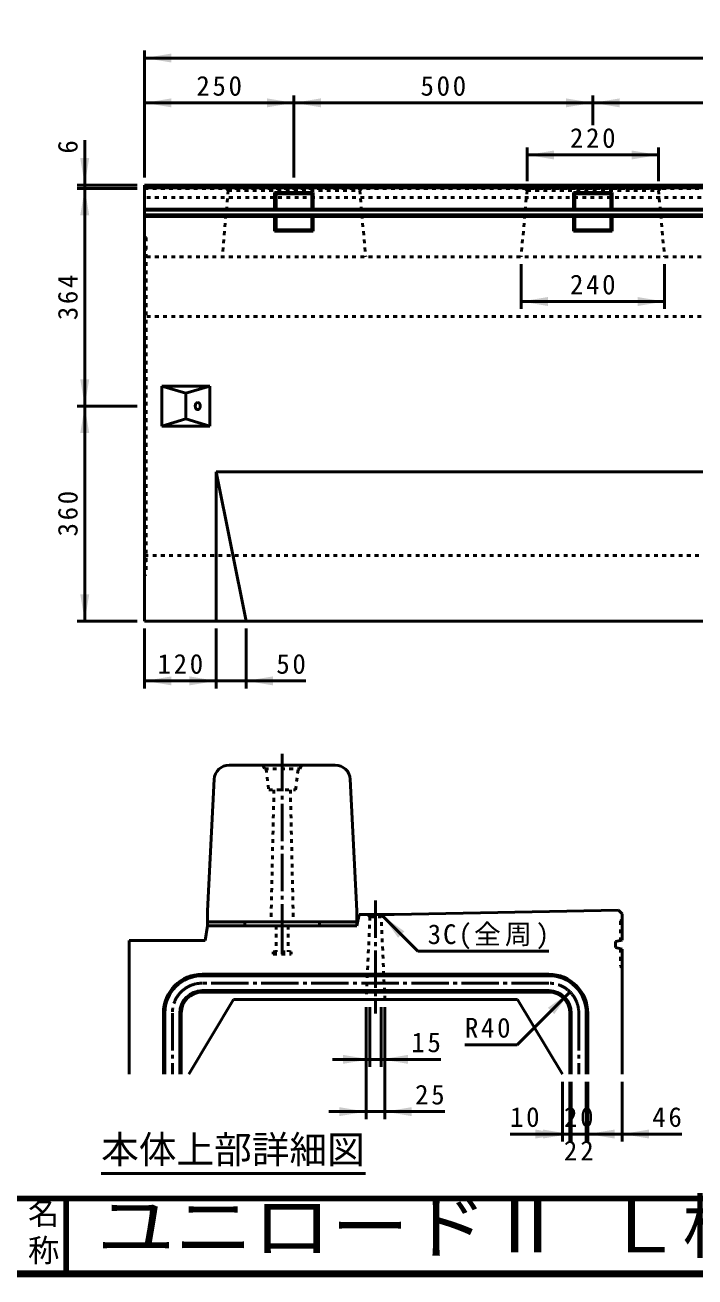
# Model space of a CAD drawing. Units: millimetres, scale not verified. Extents: x 100 to 4105, y 100 to 2870.
# Drawn here: x 2015 to 2912, y 100 to 1776 of the extents above; entities that cross this region are included whole.
import ezdxf
from ezdxf.enums import TextEntityAlignment as Align

# ---------------------------------------------------------------- set-up
doc = ezdxf.new("R2010")
doc.units = ezdxf.units.MM
doc.header["$LTSCALE"] = 5
doc.linetypes.add('USER1', pattern=[2.2, 1, -1.2])
doc.linetypes.add('USER2', pattern=[13.4, 10, -1.2, 1, -1.2])
doc.layers.add('V-nasSTD', color=7, linetype='Continuous', lineweight=35)
doc.styles.add('ＭＳ ゴシック', font='')
doc.styles.get('ＭＳ ゴシック').set_extended_font_data('MS Gothic')

msp = doc.modelspace()

# ---------------------------------------------------------------- hatches: boundary and pattern name
at = {"layer": 'V-nasSTD'}
for points in [[(2210.975, 1738.142), (2174.975, 1732.142), (2210.975, 1726.142)], [(2210.975, 1678.142), (2174.975, 1672.142), (2210.975, 1666.142)], [(2338.975, 1666.142), (2374.975, 1672.142), (2338.975, 1678.142)], [(2410.975, 1678.142), (2374.975, 1672.142), (2410.975, 1666.142)], [(2738.975, 1666.142), (2774.975, 1672.142), (2738.975, 1678.142)], [(2810.975, 1678.142), (2774.975, 1672.142), (2810.975, 1666.142)], [(2088.975, 1598.142), (2094.975, 1562.142), (2100.975, 1598.142)], [(2722.975, 1608.342), (2686.975, 1602.342), (2722.975, 1596.342)], [(2826.975, 1596.342), (2862.975, 1602.342), (2826.975, 1608.342)], [(2100.975, 1521.342), (2094.975, 1557.342), (2088.975, 1521.342)], [(2714.975, 1412.142), (2678.975, 1406.142), (2714.975, 1400.142)], [(2834.975, 1400.142), (2870.975, 1406.142), (2834.975, 1412.142)], [(2088.975, 1302.142), (2094.975, 1266.142), (2100.975, 1302.142)], [(2100.975, 1230.142), (2094.975, 1266.142), (2088.975, 1230.142)], [(2088.975, 1014.142), (2094.975, 978.142), (2100.975, 1014.142)], [(2210.975, 904.142), (2174.975, 898.142), (2210.975, 892.142)], [(2234.975, 892.142), (2270.975, 898.142), (2234.975, 904.142)], [(2346.975, 904.142), (2310.975, 898.142), (2346.975, 892.142)], [(2309.211, 570.364), (2309.211, 575.364), (2259.211, 575.364), (2259.211, 570.364)], [(2459.211, 570.364), (2459.211, 575.364), (2409.211, 575.364), (2409.211, 570.364)], [(2522.909, 562.651), (2493.211, 583.864), (2514.424, 554.165)], [(2723.282, 451.95), (2744.495, 481.648), (2714.797, 460.435)], [(2440.711, 385.364), (2476.711, 391.364), (2440.711, 397.364)], [(2527.711, 397.364), (2491.711, 391.364), (2527.711, 385.364)], [(2435.711, 315.364), (2471.711, 321.364), (2435.711, 327.364)], [(2532.711, 327.364), (2496.711, 321.364), (2532.711, 315.364)], [(2698.211, 285.364), (2734.211, 291.364), (2698.211, 297.364)], [(2708.211, 285.364), (2744.211, 291.364), (2708.211, 297.364)], [(2804.211, 297.364), (2768.211, 291.364), (2804.211, 285.364)], [(2850.211, 297.364), (2814.211, 291.364), (2850.211, 285.364)]]:
    msp.add_hatch(color=256, dxfattribs=at).paths.add_polyline_path(points)

# ---------------------------------------------------------------- linework, layer by layer
at = {"layer": 'V-nasSTD', "lineweight": 50}
for p, q in [((2174.975, 1572.142), (2174.975, 1742.142)), ((2174.975, 1732.142), (3774.975, 1732.142)), ((2374.975, 1572.142), (2374.975, 1682.142)), ((2774.975, 1642.142), (2774.975, 1682.142)), ((2174.975, 1672.142), (2374.975, 1672.142)), ((2374.975, 1672.142), (2774.975, 1672.142)), ((2774.975, 1672.142), (3174.975, 1672.142)), ((2094.975, 1622.142), (2094.975, 1562.142)), ((2686.975, 1567.342), (2686.975, 1612.342)), ((2862.975, 1567.342), (2862.975, 1612.342)), ((2686.975, 1602.342), (2862.975, 1602.342)), ((2164.975, 1562.142), (2084.975, 1562.142)), ((2094.975, 1557.342), (2094.975, 1562.142)), ((2174.975, 1562.142), (2174.975, 978.142)), ((3774.975, 1562.142), (2174.975, 1562.142)), ((2164.975, 1557.342), (2084.975, 1557.342)), ((2094.975, 1266.142), (2094.975, 1557.342)), ((2174.975, 1558.142), (2974.975, 1558.142)), ((2349.135, 1551.982), (2400.815, 1551.982)), ((2349.135, 1551.982), (2350.975, 1550.142)), ((2349.135, 1551.982), (2349.135, 1529.742)), ((2350.975, 1550.142), (2398.975, 1550.142)), ((2350.975, 1550.142), (2350.975, 1529.742)), ((2398.975, 1550.142), (2400.815, 1551.982)), ((2398.975, 1550.142), (2398.975, 1529.742)), ((2400.815, 1551.982), (2400.815, 1529.742)), ((2749.135, 1551.982), (2800.815, 1551.982)), ((2749.135, 1551.982), (2750.975, 1550.142)), ((2749.135, 1551.982), (2749.135, 1529.742)), ((2750.975, 1550.142), (2798.975, 1550.142)), ((2750.975, 1550.142), (2750.975, 1529.742)), ((2798.975, 1550.142), (2800.815, 1551.982)), ((2798.975, 1550.142), (2798.975, 1529.742)), ((2800.815, 1551.982), (2800.815, 1529.742)), ((2174.975, 1529.742), (2974.975, 1529.742)), ((2174.975, 1528.542), (2974.975, 1528.542)), ((2174.975, 1522.142), (2974.975, 1522.142)), ((2174.975, 1520.142), (2974.975, 1520.142)), ((2349.135, 1520.142), (2349.135, 1500.302)), ((2350.975, 1520.142), (2350.975, 1502.142)), ((2398.975, 1520.142), (2398.975, 1502.142)), ((2400.815, 1520.142), (2400.815, 1500.302)), ((2749.135, 1520.142), (2749.135, 1500.302)), ((2750.975, 1520.142), (2750.975, 1502.142)), ((2798.975, 1520.142), (2798.975, 1502.142)), ((2800.815, 1520.142), (2800.815, 1500.302)), ((2349.135, 1500.302), (2350.975, 1502.142)), ((2349.135, 1500.302), (2400.815, 1500.302)), ((2350.975, 1502.142), (2398.975, 1502.142)), ((2398.975, 1502.142), (2400.815, 1500.302)), ((2749.135, 1500.302), (2750.975, 1502.142)), ((2749.135, 1500.302), (2800.815, 1500.302)), ((2750.975, 1502.142), (2798.975, 1502.142)), ((2798.975, 1502.142), (2800.815, 1500.302)), ((2678.975, 1456.142), (2678.975, 1396.142)), ((2870.975, 1456.142), (2870.975, 1396.142)), ((2678.975, 1406.142), (2870.975, 1406.142)), ((2198.175, 1292.942), (2198.175, 1239.342)), ((2198.175, 1292.942), (2262.175, 1292.942)), ((2198.175, 1292.942), (2230.175, 1283.342)), ((2230.175, 1283.342), (2262.175, 1292.942)), ((2262.175, 1292.942), (2262.175, 1239.342)), ((2230.175, 1283.342), (2230.175, 1248.942)), ((2164.975, 1266.142), (2084.975, 1266.142)), ((2094.975, 978.142), (2094.975, 1266.142)), ((2198.175, 1239.342), (2230.175, 1248.942)), ((2230.175, 1248.942), (2262.175, 1239.342)), ((2198.175, 1239.342), (2262.175, 1239.342)), ((2270.975, 1178.142), (2270.975, 978.142)), ((2270.975, 1178.142), (2974.975, 1178.142)), ((2270.975, 1178.142), (2310.975, 978.142)), ((2164.975, 978.142), (2084.975, 978.142)), ((2174.975, 978.142), (3774.975, 978.142)), ((2174.975, 968.142), (2174.975, 888.142)), ((2270.975, 968.142), (2270.975, 888.142)), ((2310.975, 968.142), (2310.975, 888.142)), ((2174.975, 898.142), (2270.975, 898.142)), ((2270.975, 898.142), (2310.975, 898.142)), ((2390.975, 898.142), (2310.975, 898.142)), ((2288.212, 785.364), (2430.21, 785.364)), ((2268.238, 766.388), (2259.211, 590.364)), ((2459.211, 590.364), (2450.184, 766.388)), ((2259.211, 590.364), (2259.211, 575.364)), ((2459.211, 590.364), (2459.211, 575.364)), ((2509.211, 585.364), (2809.211, 591.364)), ((2809.211, 591.364), (2814.211, 586.364)), ((2259.211, 570.364), (2256.211, 550.364)), ((2259.211, 575.364), (2259.211, 570.364)), ((2259.211, 575.364), (2459.211, 575.364)), ((2259.211, 570.364), (2459.211, 570.364)), ((2309.211, 575.364), (2309.211, 570.364)), ((2409.211, 575.364), (2409.211, 570.364)), ((2459.211, 570.364), (2462.211, 585.364)), ((2459.211, 575.364), (2459.211, 570.364)), ((2462.211, 585.364), (2509.211, 585.364)), ((2493.211, 583.864), (2540.922, 536.153)), ((2814.211, 550.864), (2814.211, 586.364)), ((2154.211, 550.364), (2256.211, 550.364)), ((2256.211, 550.364), (2154.211, 550.364)), ((2154.211, 550.364), (2154.211, 371.364)), ((2805.211, 549.364), (2814.211, 550.864)), ((2805.211, 541.364), (2805.211, 549.364)), ((2814.211, 538.864), (2805.211, 541.364)), ((2814.211, 371.364), (2814.211, 538.864)), ((2715.922, 536.153), (2540.922, 536.153)), ((2716.211, 505.364), (2252.211, 505.364)), ((2716.211, 503.364), (2252.211, 503.364)), ((2294.211, 471.364), (2234.211, 371.364)), ((2716.211, 483.364), (2252.211, 483.364)), ((2716.211, 481.364), (2252.211, 481.364)), ((2294.211, 471.364), (2674.211, 471.364)), ((2673.785, 410.938), (2744.495, 481.648)), ((2674.211, 471.364), (2734.211, 371.364)), ((2200.211, 453.364), (2200.211, 371.364)), ((2202.211, 371.364), (2202.211, 453.364)), ((2222.211, 371.364), (2222.211, 453.364)), ((2224.211, 371.364), (2224.211, 453.364)), ((2471.711, 461.364), (2471.711, 311.364)), ((2476.711, 461.364), (2476.711, 381.364)), ((2491.711, 461.364), (2491.711, 381.364)), ((2496.711, 461.364), (2496.711, 311.364)), ((2744.211, 371.364), (2744.211, 453.364)), ((2746.211, 371.364), (2746.211, 453.364)), ((2766.211, 371.364), (2766.211, 453.364)), ((2768.211, 453.364), (2768.211, 371.364)), ((2673.785, 410.938), (2603.785, 410.938)), ((2426.711, 391.364), (2476.711, 391.364)), ((2476.711, 391.364), (2491.711, 391.364)), ((2571.711, 391.364), (2491.711, 391.364)), ((2734.211, 361.364), (2734.211, 281.364)), ((2744.211, 361.364), (2744.211, 281.364)), ((2746.211, 361.364), (2746.211, 281.364)), ((2766.211, 361.364), (2766.211, 281.364)), ((2768.211, 361.364), (2768.211, 281.364)), ((2814.211, 361.364), (2814.211, 281.364)), ((2421.711, 321.364), (2471.711, 321.364)), ((2471.711, 321.364), (2496.711, 321.364)), ((2576.711, 321.364), (2496.711, 321.364)), ((2664.211, 291.364), (2734.211, 291.364)), ((2734.211, 291.364), (2744.211, 291.364)), ((2744.211, 291.364), (2746.211, 291.364)), ((2746.211, 291.364), (2766.211, 291.364)), ((2766.211, 291.364), (2768.211, 291.364)), ((2768.211, 291.364), (2814.211, 291.364)), ((2894.211, 291.364), (2814.211, 291.364)), ((2116.945, 238.713), (2470.955, 238.713))]:
    msp.add_line(p, q, dxfattribs=at)
at = {"layer": 'V-nasSTD', "linetype": 'USER1', "lineweight": 50}
for p, q in [((3774.975, 1557.342), (2174.975, 1557.342)), ((2974.975, 1545.342), (2174.975, 1545.342)), ((2286.975, 1554.942), (2278.975, 1466.142)), ((2286.975, 1554.942), (2284.575, 1557.342)), ((2286.975, 1554.942), (2462.975, 1554.942)), ((2462.975, 1554.942), (2465.375, 1557.342)), ((2462.975, 1554.942), (2470.975, 1466.142)), ((2686.975, 1554.942), (2678.975, 1466.142)), ((2686.975, 1554.942), (2684.575, 1557.342)), ((2686.975, 1554.942), (2862.975, 1554.942)), ((2862.975, 1554.942), (2865.375, 1557.342)), ((2862.975, 1554.942), (2870.975, 1466.142)), ((2174.975, 1493.342), (2177.375, 1491.742)), ((2174.975, 1474.142), (2177.375, 1475.742)), ((2177.375, 1491.742), (2177.375, 1040.542)), ((2974.975, 1466.142), (2174.975, 1466.142)), ((2974.975, 1386.142), (2174.975, 1386.142)), ((2174.975, 1066.142), (2974.975, 1066.142)), ((2174.975, 1058.142), (2177.375, 1056.542)), ((2174.975, 1038.942), (2177.375, 1040.542)), ((2333.211, 785.364), (2335.711, 780.364)), ((2335.711, 780.364), (2382.711, 780.364)), ((2337.711, 780.364), (2341.211, 752.364)), ((2377.211, 752.364), (2380.711, 780.364)), ((2382.711, 780.364), (2385.211, 785.364)), ((2341.211, 752.364), (2377.211, 752.364)), ((2348.211, 752.364), (2344.211, 575.364)), ((2370.211, 752.364), (2374.211, 575.364)), ((2351.233, 570.364), (2351.233, 535.364)), ((2367.233, 570.364), (2367.233, 535.364)), ((2476.711, 582.364), (2471.711, 471.364)), ((2476.711, 582.364), (2473.711, 585.364)), ((2476.711, 582.364), (2491.711, 582.364)), ((2491.711, 582.364), (2494.711, 585.364)), ((2496.711, 471.364), (2491.711, 582.364)), ((2811.911, 576.364), (2814.211, 578.664)), ((2811.911, 576.364), (2811.911, 550.481)), ((2811.911, 539.503), (2811.911, 516.364)), ((2347.233, 535.364), (2371.233, 535.364)), ((2347.233, 535.364), (2347.233, 532.364)), ((2347.233, 532.364), (2371.233, 532.364)), ((2371.233, 535.364), (2371.233, 532.364)), ((2811.911, 516.364), (2814.211, 514.064))]:
    msp.add_line(p, q, dxfattribs=at)
at = {"layer": 'V-nasSTD', "linetype": 'USER2', "lineweight": 50}
for p, q in [((2359.211, 800.364), (2359.211, 560.364)), ((2484.211, 604.114), (2484.211, 452.614)), ((2359.211, 577.364), (2359.211, 532.364)), ((2716.211, 493.364), (2252.211, 493.364)), ((2212.211, 453.364), (2212.211, 371.364)), ((2756.211, 453.364), (2756.211, 371.364))]:
    msp.add_line(p, q, dxfattribs=at)
at = {"layer": 'V-nasSTD', "lineweight": 100}
for p, q in [((105, 205), (4100, 205)), ((2070, 205), (2070, 105)), ((105, 105), (4100, 105))]:
    msp.add_line(p, q, dxfattribs=at)
at = {"layer": 'V-nasSTD', "lineweight": 13}
msp.add_lwpolyline([(100, 100), (100, 2870), (4105, 2870), (4105, 100)], close=True, dxfattribs=at)
at = {"layer": 'V-nasSTD', "lineweight": 50}
for centre, radius, start, end in [((2288.212, 765.364), 20, 90, 177.06433), ((2430.21, 765.364), 20, 2.93567, 90), ((2252.211, 453.364), 52, 90, 180), ((2252.211, 453.364), 50, 90, 180), ((2716.211, 453.364), 52, 0, 90), ((2716.211, 453.364), 50, 0, 90), ((2252.211, 453.364), 30, 90, 180), ((2252.211, 453.364), 28, 90, 180), ((2716.211, 453.364), 30, 0, 90), ((2716.211, 453.364), 28, 0, 90)]:
    msp.add_arc(centre, radius, start, end, dxfattribs=at)
at = {"layer": 'V-nasSTD', "linetype": 'USER2', "lineweight": 50}
for centre, start, end in [((2252.211, 453.364), 90, 180), ((2716.211, 453.364), 0, 90)]:
    msp.add_arc(centre, 40, start, end, dxfattribs=at)
at = {"layer": 'V-nasSTD', "lineweight": 50}
msp.add_ellipse((2246.175, 1266.142), major_axis=(0, 4.8), ratio=0.707107, dxfattribs=at)

# ---------------------------------------------------------------- texts
at = {"layer": 'V-nasSTD', "style": 'ＭＳ ゴシック'}
msp.add_text('6', height=26.39, rotation=90, dxfattribs=at).set_placement((2058.975, 1604.142), align=Align.TOP_LEFT)
for s, height, p in [('本体上部詳細図', 36.95, (2116.945, 289.113)), ('2', 26.39, (2736.211, 282.364)), ('2', 26.39, (2758.211, 282.364)), ('名', 30.79, (2018.982, 200.999)), ('称', 30.79, (2018.976, 151.01))]:
    msp.add_text(s, height=height, dxfattribs=at).set_placement(p, align=Align.TOP_LEFT)
at = {"layer": 'V-nasSTD', "style": 'ＭＳ ゴシック', "width": 1.1}
msp.add_text('ユニロードⅡ Ｌ標準', height=69.65, dxfattribs=at).set_placement((2111, 202.47), align=Align.TOP_LEFT)
at = {"layer": 'V-nasSTD', "char_height": 26.39, "attachment_point": 1, "style": 'ＭＳ ゴシック'}
for s, insert in [('\\T1.2;250', (2244.375, 1708.142)), ('\\T1.2;500', (2544.375, 1708.142)), ('\\T1.2;220', (2744.375, 1638.342)), ('\\T1.2;240', (2744.375, 1442.142)), ('\\T1.2;120', (2192.375, 934.142)), ('\\T1.2;50', (2351.375, 934.139)), ('\\T1.15;3C(全周)', (2553.922, 572.153)), ('\\T1.2;R40', (2603.785, 446.938)), ('\\T1.2;15', (2532.111, 427.364)), ('\\T1.2;25', (2537.111, 357.364)), ('\\T1.2;10', (2664.211, 327.364)), ('\\T1.2;20', (2736.411, 327.364)), ('\\T1.2;46', (2854.611, 327.364))]:
    msp.add_mtext(s, dxfattribs=dict(at, insert=insert))
at = {"layer": 'V-nasSTD', "char_height": 26.39, "attachment_point": 1, "rotation": 90, "style": 'ＭＳ ゴシック'}
for s, insert in [('\\T1.2;364', (2058.975, 1381.142)), ('\\T1.2;360', (2058.975, 1091.542))]:
    msp.add_mtext(s, dxfattribs=dict(at, insert=insert))

doc.saveas('drawing.dxf')
